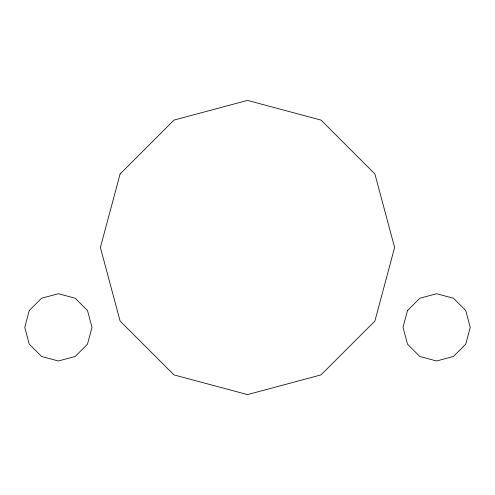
<?xml version="1.0" encoding="UTF-8"?>
<svg xmlns="http://www.w3.org/2000/svg" width="495" height="495" viewBox="0 0 495 495"><rect width="100%" height="100%" fill="white"/><g stroke="black" fill="none" stroke-linecap="round" stroke-linejoin="round"><path stroke-width="0.74" d="M29.255 310.544L24.75 327.356L29.255 344.167L41.561 356.474L58.373 360.979L75.184 356.474L87.491 344.167L91.996 327.356L87.491 310.544L75.184 298.238L58.373 293.733L41.561 298.238L29.255 310.544M120.106 173.949L100.398 247.5L120.106 321.051L173.949 374.894L247.5 394.602L321.051 374.894L374.894 321.051L394.602 247.5L374.894 173.949L321.051 120.106L247.5 100.398L173.949 120.106L120.106 173.949M407.509 310.544L403.004 327.356L407.509 344.167L419.816 356.474L436.627 360.979L453.439 356.474L465.746 344.167L470.25 327.356L465.746 310.544L453.439 298.238L436.627 293.733L419.816 298.238L407.509 310.544"/></g></svg>
